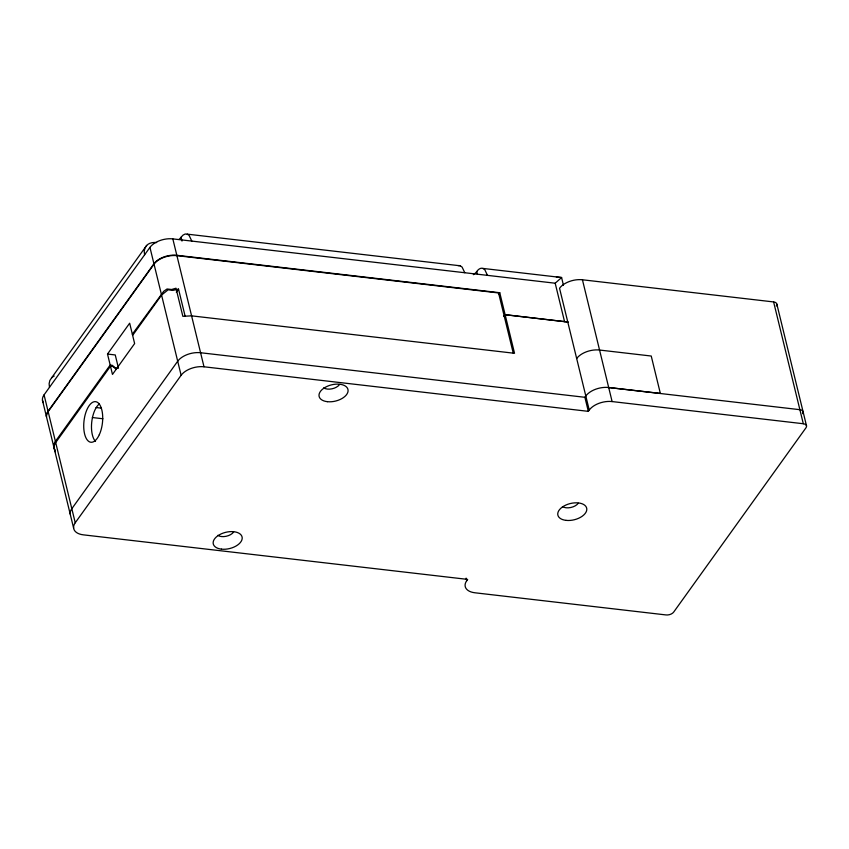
<?xml version="1.0" encoding="UTF-8"?>
<svg xmlns="http://www.w3.org/2000/svg" width="849" height="849" viewBox="0 0 849 849"><rect width="100%" height="100%" fill="white"/><g stroke="black" fill="none" stroke-linecap="round" stroke-linejoin="round"><path stroke-width="1.27" d="M563.428 285.296L561.603 277.527L482.911 268.422A17.256 7.832 -83.4 0 0 476.735 271.521L476.692 271.606A12.841 7.238 -13.7 0 1 473.339 274.673M156.662 242.581A17.288 11.939 35.7 0 0 146.665 245.425L51.556 377.901L49.826 380.532L49.115 383.737L49.486 387.314M146.665 245.425L144.935 248.057L144.224 251.262L144.585 254.838M43.384 402.659A17.511 9.87 -13.7 0 1 44.063 394.859L149.944 247.377A17.511 9.87 -13.7 0 1 172.825 238.887L555.193 283.216L561.603 277.527L556.36 277.039M42.45 400.25L46.451 416.636A17.511 9.87 -13.7 0 1 48.064 411.256L153.934 263.774A17.511 9.87 -13.7 0 1 176.825 255.284L499.764 292.725L514.536 353.29L191.587 315.849L182.853 316.327L175.998 288.225L171.615 289.488L167.051 288.989L163.719 291.292L132.338 334.198M73.63 528.152L46.536 417.008A17.511 9.87 -13.7 0 1 48.149 411.627L154.03 264.145A17.511 9.87 -13.7 0 1 176.91 255.655L498.565 292.947L513.242 353.142M107.505 354.054L129.664 323.193L134.63 343.569L112.471 374.441L107.505 354.054L115.252 354.956L118.499 368.264M132.635 335.366L161.565 295.07L168.155 289.785L172.75 290.411L178.523 289.095L185.082 316.03M176.305 292.183L178.523 289.095M466.738 580.695L467.661 579.4L83.361 534.849A17.511 9.87 -13.7 0 1 75.243 522.761L181.124 375.29A17.511 9.87 -13.7 0 1 204.004 366.789L588.315 411.351L589.238 410.056A17.511 9.87 -13.7 0 1 612.118 401.566L803.303 423.736A5.837 3.29 -13.7 0 1 806.009 427.758L673.671 612.108A5.837 3.29 -13.7 0 1 666.041 614.941L474.856 592.772A17.511 9.87 -13.7 0 1 466.738 580.695L466.122 578.137M498.533 294.444L499.764 292.725M503.882 316.359L505.113 314.65L568.437 322.089M503.903 316.454L505.134 314.746L564.553 321.633A17.511 9.87 -13.7 0 1 567.143 322.1M179.277 239.142A12.841 7.238 -13.7 0 0 181.06 237.242L183.076 235.077L185.188 234.016L187.247 234.144L460.211 265.79L462.089 267.074L464.785 272.741M588.315 411.351L584.887 397.29L585.81 396.005A17.511 9.87 -13.7 0 1 608.701 387.515L660.352 393.427L651.236 356.028L599.564 350.043A17.511 9.87 -13.7 0 0 576.673 358.533M589.238 410.056L559.544 288.267A17.511 9.87 -13.7 0 1 582.435 279.777L773.619 301.936A5.837 3.29 -13.7 0 1 776.326 305.969M608.701 387.515L799.885 409.685A5.837 3.29 -13.7 0 1 802.581 413.707M585.492 397.364L200.576 352.738A17.511 9.87 -13.7 0 0 177.696 361.228L71.825 508.71A17.511 9.87 -13.7 0 0 70.202 514.101M117.438 368.19L115.294 367.935L112.259 365.314L110.179 365.07L55.408 441.374L54.018 444.101L53.784 446.754L55.291 451.519M96.064 407.531L101.339 408.136M92.35 417.528L102.888 418.759M482.911 268.422L484.79 269.706L487.485 275.373M187.247 234.144L189.115 235.428L191.81 241.095M116.207 369.177L113.055 366.535L110.466 366.237L55.694 442.541L54.304 445.269L54.071 447.932L55.44 452.124M776.856 304.175L806.55 425.965M773.619 301.936L803.303 423.736M582.435 279.777L612.118 401.566M555.193 283.216L564.553 321.633M476.735 271.521L477.361 274.068M181.06 237.242L181.994 241.074M172.825 238.887L176.825 255.284M176.91 255.655L204.004 366.789M149.944 247.377L153.934 263.774M154.03 264.145L181.124 375.29M44.063 394.859L48.064 411.256M48.149 411.627L75.243 522.761M339.536 384.544A9.339 5.264 -13.7 0 1 323.724 387.866M578.254 503.245A9.339 5.264 -13.7 0 1 562.441 506.556M233.655 532.026A9.339 5.264 -13.7 0 1 217.843 535.337M51.566 377.901A17.288 11.928 35.7 0 1 54.198 376.043M458.163 265.663A17.256 7.821 -83.4 0 1 460.211 265.79M95.502 441.448A20.429 9.265 -83.4 0 1 91.703 422.399A20.429 9.265 -83.4 0 1 99.344 403.912M327.3 401.673A14.826 8.352 -13.7 0 0 348.048 389.924A14.826 8.352 -13.7 0 0 325.305 387.282A14.826 8.352 -13.7 0 0 327.3 401.673M221.419 549.144A14.826 8.352 -13.7 0 0 242.167 537.396A14.826 8.352 -13.7 0 0 219.435 534.764A14.826 8.352 -13.7 0 0 221.419 549.144M566.018 520.363A14.826 8.352 -13.7 0 0 586.765 508.615A14.826 8.352 -13.7 0 0 564.033 505.983A14.826 8.352 -13.7 0 0 566.018 520.363M99.312 434.688A20.429 9.265 -83.4 0 0 96.489 401.874A20.429 9.265 -83.4 0 0 83.86 429.307A20.429 9.265 -83.4 0 0 99.312 434.688"/></g></svg>
